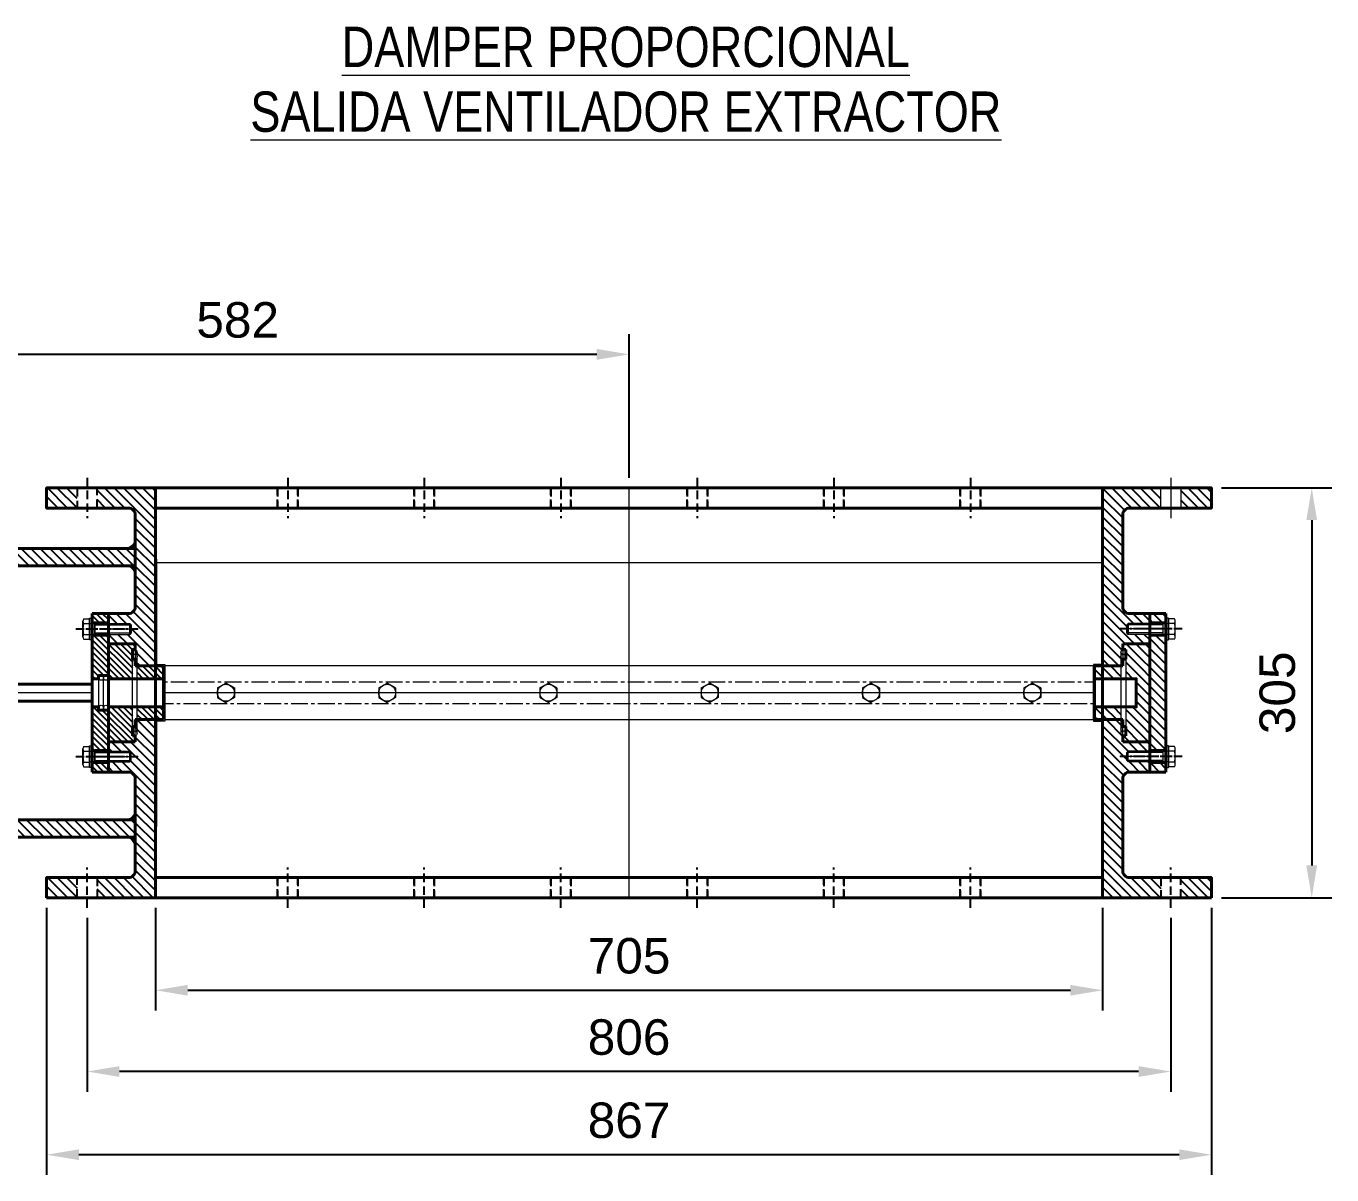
# Model space of a CAD drawing. Header units: millimetres. Extents: x 3074 to 13510, y 1436 to 24693.
# Drawn here: x 9680 to 10652, y 21938 to 22793 of the extents above; entities that cross this region are included whole.
import ezdxf
from ezdxf.enums import TextEntityAlignment as Align

# ---------------------------------------------------------------- set-up
doc = ezdxf.new("R2010")
doc.units = ezdxf.units.MM
doc.set_wipeout_variables(frame=1)
doc.linetypes.add('CENTER', pattern=[2, 1.25, -0.25, 0.25, -0.25])
doc.linetypes.add('HIDDEN', pattern=[9.525, 6.35, -3.175])
for name, color, linetype in [('IA-ACHU', 1, 'Continuous'), ('IA-EJES', 4, 'CENTER'), ('IA-SEGM', 1, 'HIDDEN')]:
    doc.layers.add(name, color=color, linetype=linetype)
for name, color, linetype, lineweight in [('IA-DIBUJO', 3, 'Continuous', 40), ('IA-TITLE', 6, 'Continuous', 13), ('IA-TRAZ', 8, 'Continuous', 5)]:
    doc.layers.add(name, color=color, linetype=linetype, lineweight=lineweight)
doc.styles.add('ARIAL', font='arial.ttf')
doc.styles.get("Standard").update_dxf_attribs({"font": 'arial.ttf'})
doc.dimstyles.new('COT_12', dxfattribs={"dimscale": 12, "dimtxt": 2.2, "dimasz": 2, "dimexe": 1.25, "dimexo": 0.625, "dimgap": 1, "dimtad": 1, "dimdec": 1, "dimdsep": 46, "dimtxsty": 'ARIAL', "dimcen": 2, "dimclrd": 256, "dimclre": 256, "dimclrt": 2, "dimadec": 0, "dimazin": 0, "dimtm": 1e-09, "dimtfac": 1, "dimtdec": 1, "dimtmove": 0, "dimatfit": 3, "dimfxl": 1, "dimarcsym": 0})
pattern_1 = [(135, (0, 0), (-3.5355339, -3.5355339), [])]
pattern_2 = [(315, (10528.385, 22296.391), (3.53553, 3.53553), [])]

# ---------------------------------------------------------------- blocks, each defined once
blk = doc.blocks.new('A$Cea8c4245')
at = {"layer": 'IA-DIBUJO'}
for p, q in [((-594.54, 4), (-596.5, 2.87)), ((-596.5, 2.87), (-596.5, -2.87)), ((-594.54, 4), (-594.54, -4)), ((-542.53, 4), (-594.54, 4)), ((-540.56, 6.35), (-542.53, 5.22)), ((-542.53, 5.22), (-542.53, 4)), ((-542.53, 5.22), (-542.53, -5.22)), ((-540.56, 6.35), (-540.56, -6.35)), ((374.54, 6.35), (-540.56, 6.35)), ((374.54, 6.35), (374.54, -6.35)), ((376.5, 5.22), (374.54, 6.35)), ((376.5, -5.22), (376.5, 5.22)), ((-596.5, -2.87), (-594.54, -4)), ((-594.54, -4), (-542.53, -4)), ((-542.53, -4), (-542.53, -5.22)), ((-542.53, -5.22), (-540.56, -6.35)), ((-540.56, -6.35), (374.54, -6.35)), ((374.54, -6.35), (376.5, -5.22))]:
    blk.add_line(p, q, dxfattribs=at)
for centre in [(-300, 0), (-180, 0), (-60, 0), (60, 0), (180, 0), (300, 0)]:
    blk.add_circle(centre, 3.5, dxfattribs=at)
at = {"layer": 'IA-EJES', "ltscale": 5}
for p, q in [((-300, -21.81), (-300, 21.81)), ((-180, -21.81), (-180, 21.81)), ((-60, -21.81), (-60, 21.81)), ((60, -21.81), (60, 21.81)), ((180, -21.81), (180, 21.81)), ((300, -21.81), (300, 21.81)), ((-278.19, 0), (-321.81, 0)), ((-158.19, 0), (-201.81, 0)), ((-38.19, 0), (-81.81, 0)), ((81.81, 0), (38.19, 0)), ((201.81, 0), (158.19, 0)), ((321.81, 0), (278.19, 0))]:
    blk.add_line(p, q, dxfattribs=at)
blk = doc.blocks.new('*D34')
at = {"layer": 'Defpoints', "color": 0, "transparency": 16777216}
for p in [(10562.33, 22448.89), (10562.33, 22143.89), (10636.95, 22143.89)]:
    blk.add_point(p, dxfattribs=at)
at = {"layer": 'IA-TRAZ', "lineweight": -2, "transparency": 16777216}
for p, q in [((10569.83, 22448.89), (10651.95, 22448.89)), ((10636.95, 22424.89), (10636.95, 22167.89)), ((10569.83, 22143.89), (10651.95, 22143.89))]:
    blk.add_line(p, q, dxfattribs=at)
at = {"layer": 'IA-TRAZ', "transparency": 16777216}
for points in [[(10632.95, 22424.89), (10640.95, 22424.89), (10636.95, 22448.89)], [(10632.95, 22167.89), (10640.95, 22167.89), (10636.95, 22143.89)]]:
    blk.add_solid(points, dxfattribs=at)
at = {"layer": 'IA-TRAZ', "color": 2, "transparency": 16777216, "insert": (10611.47, 22296.39), "char_height": 26.4, "attachment_point": 5, "rotation": 90, "style": 'ARIAL'}
blk.add_mtext('305', dxfattribs=at)
blk = doc.blocks.new('*D35')
at = {"layer": 'Defpoints', "color": 0, "transparency": 16777216}
for p in [(9695.56, 22143.89), (10562.33, 22143.89), (9695.56, 21952.6)]:
    blk.add_point(p, dxfattribs=at)
at = {"layer": 'IA-TRAZ', "lineweight": -2, "transparency": 16777216}
for p, q in [((9695.56, 22136.39), (9695.56, 21937.6)), ((10562.33, 22136.39), (10562.33, 21937.6)), ((10538.33, 21952.6), (9719.56, 21952.6))]:
    blk.add_line(p, q, dxfattribs=at)
at = {"layer": 'IA-TRAZ', "transparency": 16777216}
for points in [[(9719.56, 21956.6), (9719.56, 21948.6), (9695.56, 21952.6)], [(10538.33, 21956.6), (10538.33, 21948.6), (10562.33, 21952.6)]]:
    blk.add_solid(points, dxfattribs=at)
at = {"layer": 'IA-TRAZ', "color": 2, "transparency": 16777216, "insert": (10128.95, 21978.07), "char_height": 26.4, "attachment_point": 5, "style": 'ARIAL'}
blk.add_mtext('867', dxfattribs=at)
blk = doc.blocks.new('*D36')
at = {"layer": 'Defpoints', "color": 0, "transparency": 16777216}
for p in [(9776.51, 22143.89), (10481.38, 22143.89), (10481.38, 22075)]:
    blk.add_point(p, dxfattribs=at)
at = {"layer": 'IA-TRAZ', "lineweight": -2, "transparency": 16777216}
for p, q in [((9776.51, 22136.39), (9776.51, 22060)), ((10481.38, 22136.39), (10481.38, 22060)), ((9800.51, 22075), (10457.38, 22075))]:
    blk.add_line(p, q, dxfattribs=at)
at = {"layer": 'IA-TRAZ', "transparency": 16777216}
for points in [[(9800.51, 22079), (9800.51, 22071), (9776.51, 22075)], [(10457.38, 22079), (10457.38, 22071), (10481.38, 22075)]]:
    blk.add_solid(points, dxfattribs=at)
at = {"layer": 'IA-TRAZ', "color": 2, "transparency": 16777216, "insert": (10128.95, 22100.48), "char_height": 26.4, "attachment_point": 5, "style": 'ARIAL'}
blk.add_mtext('705', dxfattribs=at)
blk = doc.blocks.new('*D37')
at = {"layer": 'Defpoints', "color": 0, "transparency": 16777216}
for p in [(9725.72, 22136.41), (10532.17, 22136.41), (9725.72, 22014.52)]:
    blk.add_point(p, dxfattribs=at)
at = {"layer": 'IA-TRAZ', "lineweight": -2, "transparency": 16777216}
for p, q in [((9725.72, 22128.91), (9725.72, 21999.52)), ((10532.17, 22128.91), (10532.17, 21999.52)), ((10508.17, 22014.52), (9749.72, 22014.52))]:
    blk.add_line(p, q, dxfattribs=at)
at = {"layer": 'IA-TRAZ', "transparency": 16777216}
for points in [[(9749.72, 22018.52), (9749.72, 22010.52), (9725.72, 22014.52)], [(10508.17, 22018.52), (10508.17, 22010.52), (10532.17, 22014.52)]]:
    blk.add_solid(points, dxfattribs=at)
at = {"layer": 'IA-TRAZ', "color": 2, "transparency": 16777216, "insert": (10128.95, 22039.99), "char_height": 26.4, "attachment_point": 5, "style": 'ARIAL'}
blk.add_mtext('806', dxfattribs=at)
blk = doc.blocks.new('*D47')
at = {"layer": 'Defpoints', "color": 0, "transparency": 16777216}
for p in [(9546.51, 22548.26), (10128.95, 22448.89), (9546.51, 22403.89)]:
    blk.add_point(p, dxfattribs=at)
at = {"layer": 'IA-TRAZ', "lineweight": -2, "transparency": 16777216}
for p, q in [((9546.51, 22411.39), (9546.51, 22563.26)), ((10128.95, 22456.39), (10128.95, 22563.26)), ((10104.95, 22548.26), (9570.51, 22548.26))]:
    blk.add_line(p, q, dxfattribs=at)
at = {"layer": 'IA-TRAZ', "transparency": 16777216}
for points in [[(9570.51, 22552.26), (9570.51, 22544.26), (9546.51, 22548.26)], [(10104.95, 22552.26), (10104.95, 22544.26), (10128.95, 22548.26)]]:
    blk.add_solid(points, dxfattribs=at)
at = {"layer": 'IA-TRAZ', "color": 2, "transparency": 16777216, "insert": (9837.73, 22573.74), "char_height": 26.4, "attachment_point": 5, "style": 'ARIAL'}
blk.add_mtext('582', dxfattribs=at)
blk = doc.blocks.new('Hex Head Screw - 10 mm top')
at = {"color": 0, "linetype": 'Continuous'}
for p, q in [((-7.9, 4.5), (0, 9.1)), ((-7.9, -4.5), (-7.9, 4.5)), ((7.9, 4.5), (0, 9.1)), ((7.9, -4.5), (7.9, 4.5)), ((-7.9, -4.5), (0, -9.1)), ((7.9, -4.5), (0, -9.1))]:
    blk.add_line(p, q, dxfattribs=at)
blk.add_circle((0, 0), 7.87, dxfattribs=at)

msp = doc.modelspace()

# ---------------------------------------------------------------- hatches: boundary and pattern name
h = msp.add_hatch()
h.set_pattern_fill('_USER', color=256, scale=5, angle=-45, pattern_type=0)
h.set_pattern_definition(pattern_2)
h.paths.add_polyline_path([(10528.38, 22348.39), (10528.38, 22355.39), (10516.38, 22355.39), (10516.38, 22348.39)])
at = {"layer": 'IA-TRAZ'}
h = msp.add_hatch(color=256, dxfattribs=at)
h.dxf.hatch_style = 1
edge = h.paths.add_edge_path()
edge.add_line((9754.01, 22403.89), (9761.51, 22403.89))
edge.add_line((9761.51, 22403.89), (9761.51, 22411.39))
edge.add_arc((9754.01, 22411.39), 7.5, 270, 360, ccw=False)
h = msp.add_hatch(color=256, dxfattribs=at)
h.dxf.hatch_style = 1
edge = h.paths.add_edge_path()
edge.add_line((9754.01, 22390.89), (9761.51, 22390.89))
edge.add_line((9761.51, 22390.89), (9761.51, 22383.39))
edge.add_arc((9754.01, 22383.39), 7.5, 0, 90)
h = msp.add_hatch(color=256, dxfattribs=at)
h.dxf.hatch_style = 1
edge = h.paths.add_edge_path()
edge.add_line((9754.01, 22201.89), (9761.51, 22201.89))
edge.add_line((9761.51, 22201.89), (9761.51, 22209.39))
edge.add_arc((9754.01, 22209.39), 7.5, 270, 360, ccw=False)
h = msp.add_hatch(color=256, dxfattribs=at)
h.dxf.hatch_style = 1
edge = h.paths.add_edge_path()
edge.add_line((9754.01, 22188.89), (9761.51, 22188.89))
edge.add_line((9761.51, 22188.89), (9761.51, 22181.39))
edge.add_arc((9754.01, 22181.39), 7.5, 0, 90)

# ---------------------------------------------------------------- linework, layer by layer
at = {"layer": 'IA-SEGM'}
for p, q in [((9725.72, 22456.38), (9725.72, 22426.38)), ((9874.95, 22456.39), (9874.95, 22426.39)), ((9976.55, 22456.39), (9976.55, 22426.39)), ((10078.15, 22456.39), (10078.15, 22426.39)), ((10179.75, 22456.39), (10179.75, 22426.39)), ((10281.35, 22456.39), (10281.35, 22426.39)), ((10382.95, 22456.39), (10382.95, 22426.39)), ((9725.72, 22136.41), (9725.72, 22166.41)), ((9874.95, 22136.39), (9874.95, 22166.39)), ((9976.55, 22136.39), (9976.55, 22166.39)), ((10078.15, 22136.39), (10078.15, 22166.39)), ((10179.75, 22136.39), (10179.75, 22166.39)), ((10281.35, 22136.39), (10281.35, 22166.39)), ((10382.95, 22136.39), (10382.95, 22166.39)), ((10532.17, 22136.41), (10532.17, 22166.41))]:
    msp.add_line(p, q, dxfattribs=at)
for points in [[(9718.22, 22433.86), (9733.22, 22433.88), (9733.22, 22448.88), (9718.22, 22448.86)], [(9867.45, 22433.89), (9882.45, 22433.89), (9882.45, 22448.89), (9867.45, 22448.89)], [(9867.45, 22448.89), (9882.45, 22448.89), (9882.45, 22433.91), (9867.45, 22433.91)], [(9969.05, 22433.89), (9984.05, 22433.89), (9984.05, 22448.89), (9969.05, 22448.89)], [(9969.05, 22448.89), (9984.05, 22448.89), (9984.05, 22433.91), (9969.05, 22433.91)], [(10070.65, 22433.89), (10085.65, 22433.89), (10085.65, 22448.89), (10070.65, 22448.89)], [(10070.65, 22448.89), (10085.65, 22448.89), (10085.65, 22433.91), (10070.65, 22433.91)], [(10172.25, 22433.89), (10187.25, 22433.89), (10187.25, 22448.89), (10172.25, 22448.89)], [(10172.25, 22448.89), (10187.25, 22448.89), (10187.25, 22433.91), (10172.25, 22433.91)], [(10273.85, 22433.89), (10288.85, 22433.89), (10288.85, 22448.89), (10273.85, 22448.89)], [(10273.85, 22448.89), (10288.85, 22448.89), (10288.85, 22433.91), (10273.85, 22433.91)], [(10375.45, 22433.89), (10390.45, 22433.89), (10390.45, 22448.89), (10375.45, 22448.89)], [(10375.45, 22448.89), (10390.45, 22448.89), (10390.45, 22433.91), (10375.45, 22433.91)], [(9718.22, 22158.91), (9733.22, 22158.91), (9733.22, 22143.91), (9718.22, 22143.91)], [(9867.45, 22158.89), (9882.45, 22158.89), (9882.45, 22143.89), (9867.45, 22143.89)], [(9867.45, 22143.89), (9882.45, 22143.89), (9882.45, 22158.88), (9867.45, 22158.88)], [(9969.05, 22158.89), (9984.05, 22158.89), (9984.05, 22143.89), (9969.05, 22143.89)], [(9969.05, 22143.89), (9984.05, 22143.89), (9984.05, 22158.88), (9969.05, 22158.88)], [(10070.65, 22158.89), (10085.65, 22158.89), (10085.65, 22143.89), (10070.65, 22143.89)], [(10070.65, 22143.89), (10085.65, 22143.89), (10085.65, 22158.88), (10070.65, 22158.88)], [(10172.25, 22158.89), (10187.25, 22158.89), (10187.25, 22143.89), (10172.25, 22143.89)], [(10172.25, 22143.89), (10187.25, 22143.89), (10187.25, 22158.88), (10172.25, 22158.88)], [(10273.85, 22158.89), (10288.85, 22158.89), (10288.85, 22143.89), (10273.85, 22143.89)], [(10273.85, 22143.89), (10288.85, 22143.89), (10288.85, 22158.88), (10273.85, 22158.88)], [(10375.45, 22158.89), (10390.45, 22158.89), (10390.45, 22143.89), (10375.45, 22143.89)], [(10375.45, 22143.89), (10390.45, 22143.89), (10390.45, 22158.88), (10375.45, 22158.88)], [(10539.67, 22158.91), (10524.67, 22158.91), (10524.67, 22143.91), (10539.67, 22143.91)]]:
    msp.add_lwpolyline(points, close=True, dxfattribs=at)
at = {"layer": 'IA-TRAZ', "ltscale": 5}
msp.add_line((10532.17, 22456.38), (10532.17, 22426.38), dxfattribs=at)
at = {"layer": 'IA-TRAZ'}
for p, q in [((9722.51, 22347.9), (9722.51, 22349.64)), ((10535.38, 22347.9), (10535.38, 22349.64)), ((9722.51, 22339.88), (9722.51, 22347.9)), ((9722.51, 22338.14), (9722.51, 22339.88)), ((10535.38, 22339.88), (10535.38, 22347.9)), ((10535.38, 22338.14), (10535.38, 22339.88)), ((9722.51, 22252.9), (9722.51, 22254.64)), ((9722.51, 22244.88), (9722.51, 22252.9)), ((10535.38, 22252.9), (10535.38, 22254.64)), ((10535.38, 22244.88), (10535.38, 22252.9)), ((9722.51, 22243.14), (9722.51, 22244.88)), ((10535.38, 22243.14), (10535.38, 22244.88))]:
    msp.add_line(p, q, dxfattribs=at)
msp.add_lwpolyline([(10539.67, 22433.86), (10524.67, 22433.88), (10524.67, 22448.88), (10539.67, 22448.86)], close=True, dxfattribs=at)
for points in [[(9754.01, 22403.89), (9761.51, 22403.89), (9761.51, 22411.39, -0.414214)], [(9754.01, 22390.89), (9761.51, 22390.89), (9761.51, 22383.39, 0.414214)], [(9754.01, 22201.89), (9761.51, 22201.89), (9761.51, 22209.39, -0.414214)], [(9754.01, 22188.89), (9761.51, 22188.89), (9761.51, 22181.39, 0.414214)]]:
    msp.add_lwpolyline(points, format="xyb", close=True, dxfattribs=at)
for centre, radius, start, end in [((9725.81, 22349.64), 3.3, 148.05067, 211.94933), ((10532.08, 22349.64), 3.3, 328.05067, 31.94933), ((9738.81, 22343.89), 16.3, 165.77375, 194.22625), ((9725.81, 22338.14), 3.3, 148.05067, 211.94933), ((10519.08, 22343.89), 16.3, 345.77375, 14.22625), ((10532.08, 22338.14), 3.3, 328.05067, 31.94933), ((9725.81, 22254.64), 3.3, 148.05067, 211.94933), ((9738.81, 22248.89), 16.3, 165.77375, 194.22625), ((10532.08, 22254.64), 3.3, 328.05067, 31.94933), ((10519.08, 22248.89), 16.3, 345.77375, 14.22625), ((9725.81, 22243.14), 3.3, 148.05067, 211.94933), ((10532.08, 22243.14), 3.3, 328.05067, 31.94933)]:
    msp.add_arc(centre, radius, start, end, dxfattribs=at)

# ---------------------------------------------------------------- block references
msp.add_blockref('A$Cea8c4245', (10128.95, 22296.39), dxfattribs=at)

# ---------------------------------------------------------------- texts
at = {"layer": 'IA-TITLE', "width": 0.8}
for s, p in [('%%UDAMPER PROPORCIONAL', (10126.56, 22762.11)), ('%%USALIDA VENTILADOR EXTRACTOR', (10126.56, 22713.91))]:
    msp.add_text(s, height=30, dxfattribs=at).set_placement(p, align=Align.CENTER)

# ---------------------------------------------------------------- dimensions: what is measured, and where the dimension line sits
at = {"layer": 'IA-TRAZ'}
for base, p1, p2, picture, middle in [((9546.51, 22548.26), (10128.95, 22448.89), (9546.51, 22403.89), '*D47', (9837.73, 22573.74)), ((9695.56, 21952.6), (10562.33, 22143.89), (9695.56, 22143.89), '*D35', (10128.95, 21978.07)), ((9725.72, 22014.52), (10532.17, 22136.41), (9725.72, 22136.41), '*D37', (10128.95, 22039.99)), ((10481.38, 22075), (9776.51, 22143.89), (10481.38, 22143.89), '*D36', (10128.95, 22100.48))]:
    dim = msp.add_linear_dim(base=base, p1=p1, p2=p2, dimstyle='COT_12', override={"dimdec": 0}, dxfattribs=at)
    dim.commit()
    dim.dimension.update_dxf_attribs({"geometry": picture, "text_midpoint": middle})
dim = msp.add_linear_dim(base=(10636.95, 22143.89), p1=(10562.33, 22448.89), p2=(10562.33, 22143.89), angle=270, dimstyle='COT_12', dxfattribs=at)
dim.commit()
dim.dimension.update_dxf_attribs({"geometry": '*D34', "text_midpoint": (10611.47, 22296.39)})

# ---------------------------------------------------------------- next in the draw order: wipeouts: each hides what was drawn before it
msp.add_wipeout([(9777.45, 22396.01), (9777.45, 22196.77), (10480.45, 22196.77), (10480.45, 22396.01)]).dxf.layer = 'IA-TRAZ'

# ---------------------------------------------------------------- next in the draw order: linework, layer by layer
at = {"layer": 'IA-TRAZ', "color": 4, "ltscale": 50}
for p, q in [((10128.95, 22143.89), (10128.95, 22448.89)), ((10488.95, 22296.39), (9555.92, 22296.39))]:
    msp.add_line(p, q, dxfattribs=at)
at = {"layer": 'IA-TRAZ'}
msp.add_line((10480.45, 22393.01), (9777.45, 22393.01), dxfattribs=at)
at = {"layer": 'IA-TRAZ', "ltscale": 75}
for points in [[(9783.45, 22275.39), (9777.45, 22275.39), (9777.45, 22317.39), (9783.45, 22317.39)], [(10474.45, 22276.39), (10474.45, 22316.39), (9783.45, 22316.39), (9783.45, 22276.39)], [(10474.45, 22275.39), (10480.45, 22275.39), (10480.45, 22317.39), (10474.45, 22317.39)], [(10474.45, 22275.39), (10480.45, 22275.39), (10480.45, 22317.39), (10474.45, 22317.39)]]:
    msp.add_lwpolyline(points, close=True, dxfattribs=at)
at = {"layer": 'IA-TRAZ', "linetype": 'CENTER', "ltscale": 10}
msp.add_lwpolyline([(10480.45, 22304.39), (9777.45, 22304.39), (9777.45, 22288.39), (10480.45, 22288.39)], close=True, dxfattribs=at)

# ---------------------------------------------------------------- next in the draw order: block references
at = {"layer": 'IA-TRAZ', "xscale": 0.8, "yscale": 0.8, "zscale": 0.8, "rotation": 180}
for p in [(9828.95, 22296.39), (9948.95, 22296.39), (10068.95, 22296.39), (10188.95, 22296.39), (10308.95, 22296.39), (10428.95, 22296.39)]:
    msp.add_blockref('Hex Head Screw - 10 mm top', p, dxfattribs=at)

# ---------------------------------------------------------------- next in the draw order: wipeouts: each hides what was drawn before it
for points in [[(9729.51, 22237.39), (9741.51, 22237.39), (9741.51, 22259.89), (9761.51, 22259.89), (9761.51, 22264.3), (9762.55, 22265.16), (9762.93, 22266.26), (9762.93, 22276.39), (9782.51, 22276.39), (9782.51, 22316.39), (9762.93, 22316.39), (9762.93, 22326.53), (9762.38, 22327.81), (9761.51, 22328.49), (9761.51, 22332.89), (9741.51, 22332.89), (9741.51, 22355.39), (9729.51, 22355.39)], [(10528.38, 22355.39), (10516.38, 22355.39), (10516.38, 22332.89), (10496.38, 22332.89), (10496.38, 22328.49), (10495.34, 22327.62), (10494.96, 22326.53), (10494.96, 22316.39), (10475.38, 22316.39), (10475.38, 22276.39), (10494.96, 22276.39), (10494.96, 22266.26), (10495.51, 22264.98), (10496.38, 22264.3), (10496.38, 22259.89), (10516.38, 22259.89), (10516.38, 22237.39), (10528.38, 22237.39)]]:
    msp.add_wipeout(points)

# ---------------------------------------------------------------- next in the draw order: hatches: boundary and pattern name
at = {"layer": 'IA-ACHU'}
h = msp.add_hatch(dxfattribs=at)
h.set_pattern_fill('_USER', color=256, scale=5, angle=135, pattern_type=0)
h.set_pattern_definition(pattern_1)
h.paths.add_polyline_path([(9718.22, 22433.89), (9718.22, 22448.89), (9695.56, 22448.89), (9695.56, 22433.89)])
h.paths.add_polyline_path([(9776.51, 22448.89), (9733.22, 22448.89), (9733.22, 22433.89), (9756.51, 22433.89, -0.414214), (9761.51, 22428.89), (9761.51, 22360.39, -0.414214), (9756.51, 22355.39), (9741.51, 22355.39), (9741.51, 22347.89), (9757.51, 22347.89), (9758.51, 22346.89), (9758.51, 22340.89), (9757.51, 22339.89), (9741.51, 22339.89), (9741.51, 22332.89), (9761.51, 22332.89), (9761.51, 22316.39), (9776.51, 22316.39)])
h.paths.add_polyline_path([(9733.22, 22158.89), (9733.22, 22143.89), (9776.51, 22143.89), (9776.51, 22276.39), (9761.51, 22276.39), (9761.51, 22259.89), (9741.51, 22259.89), (9741.51, 22252.89), (9757.51, 22252.89), (9758.51, 22251.89), (9758.51, 22245.89), (9757.51, 22244.89), (9741.51, 22244.89), (9741.51, 22237.39), (9756.51, 22237.39, -0.414214), (9761.51, 22232.39), (9761.51, 22163.89, -0.414214), (9756.51, 22158.89)])
h.paths.add_polyline_path([(9718.22, 22143.89), (9718.22, 22158.89), (9695.56, 22158.89), (9695.56, 22143.89)])
h = msp.add_hatch(dxfattribs=at)
h.set_pattern_fill('_USER', color=256, scale=5, angle=135, pattern_type=0)
h.set_pattern_definition(pattern_1)
h.paths.add_polyline_path([(10539.67, 22433.89), (10539.67, 22448.89), (10562.33, 22448.89), (10562.33, 22433.89)])
edge = h.paths.add_edge_path()
edge.add_line((10524.67, 22448.89), (10524.67, 22433.89))
edge.add_line((10524.67, 22433.89), (10500.45, 22433.89))
edge.add_arc((10501.58, 22428.82), 5.2, 102.59344, 179.2216)
edge.add_line((10496.38, 22428.89), (10496.38, 22360.39))
edge.add_arc((10501.58, 22360.46), 5.2, 180.7784, 257.40656)
edge.add_line((10500.45, 22355.39), (10516.38, 22355.39))
edge.add_line((10516.38, 22355.39), (10516.38, 22347.89))
edge.add_line((10516.38, 22347.89), (10499.45, 22347.89))
edge.add_line((10499.45, 22347.89), (10499.38, 22346.89))
edge.add_line((10499.38, 22346.89), (10499.38, 22340.89))
edge.add_line((10499.38, 22340.89), (10499.45, 22339.89))
edge.add_line((10499.45, 22339.89), (10516.38, 22339.89))
edge.add_line((10516.38, 22339.89), (10516.38, 22332.89))
edge.add_line((10516.38, 22332.89), (10496.38, 22332.89))
edge.add_line((10496.38, 22332.89), (10496.38, 22316.39))
edge.add_line((10496.38, 22316.39), (10481.38, 22316.39))
edge.add_line((10481.38, 22316.39), (10481.38, 22448.89))
edge.add_line((10481.38, 22448.89), (10524.67, 22448.89))
edge = h.paths.add_edge_path()
edge.add_line((10524.67, 22158.89), (10524.67, 22143.89))
edge.add_line((10524.67, 22143.89), (10481.38, 22143.89))
edge.add_line((10481.38, 22143.89), (10481.38, 22276.39))
edge.add_line((10481.38, 22276.39), (10496.38, 22276.39))
edge.add_line((10496.38, 22276.39), (10496.38, 22259.89))
edge.add_line((10496.38, 22259.89), (10516.38, 22259.89))
edge.add_line((10516.38, 22259.89), (10516.38, 22252.89))
edge.add_line((10516.38, 22252.89), (10499.45, 22252.89))
edge.add_line((10499.45, 22252.89), (10499.38, 22251.89))
edge.add_line((10499.38, 22251.89), (10499.38, 22245.89))
edge.add_line((10499.38, 22245.89), (10499.45, 22244.89))
edge.add_line((10499.45, 22244.89), (10516.38, 22244.89))
edge.add_line((10516.38, 22244.89), (10516.38, 22237.39))
edge.add_line((10516.38, 22237.39), (10500.45, 22237.39))
edge.add_arc((10501.58, 22232.32), 5.2, 102.59344, 179.2216)
edge.add_line((10496.38, 22232.39), (10496.38, 22163.89))
edge.add_arc((10501.58, 22163.96), 5.2, 180.7784, 257.40656)
edge.add_line((10500.45, 22158.89), (10524.67, 22158.89))
h.paths.add_polyline_path([(10539.67, 22143.89), (10539.67, 22158.89), (10562.33, 22158.89), (10562.33, 22143.89)])
h = msp.add_hatch(dxfattribs=at)
h.set_pattern_fill('_USER', color=256, scale=5, angle=135, pattern_type=0)
h.set_pattern_definition([(135, (10269.286, 21471.807), (-3.535534, -3.535534), [])])
h.paths.add_polyline_path([(9579.51, 22201.89, -0.414214), (9574.51, 22206.89), (9574.51, 22210.14), (9561.51, 22210.14), (9561.51, 22188.89), (9761.51, 22188.89), (9761.51, 22201.89)])
h.paths.add_polyline_path([(9561.51, 22232.64), (9561.51, 22218.14), (9574.51, 22218.14), (9574.51, 22232.64)])
h.paths.add_polyline_path([(9561.51, 22375.14), (9561.51, 22360.64), (9574.51, 22360.64), (9574.51, 22375.14)])
h.paths.add_polyline_path([(9561.51, 22403.89), (9561.51, 22383.14), (9574.51, 22383.14), (9574.51, 22385.89, -0.414214), (9579.51, 22390.89), (9761.51, 22390.89), (9761.51, 22403.89)])
h = msp.add_hatch(dxfattribs=at)
h.set_pattern_fill('ANSI31', color=256, angle=90)
h.set_pattern_definition([(135, (9796.682, 20005.6934), (-2.245064, -2.245064), [])])
h.paths.add_polyline_path([(9741.51, 22332.89), (9741.51, 22339.39), (9729.51, 22339.39), (9729.51, 22306.89), (9734.22, 22306.88), (9734.22, 22309.24), (9741.5, 22309.24), (9741.5, 22306.9), (9759.4, 22306.9), (9759.4, 22321.39), (9759.4, 22328.49), (9761.51, 22328.49), (9761.51, 22332.89)])
h.paths.add_polyline_path([(9762.93, 22316.39), (9762.93, 22306.9), (9782.51, 22306.89), (9782.51, 22316.39)])
h.paths.add_polyline_path([(9762.93, 22285.89), (9762.93, 22276.39), (9782.51, 22276.39), (9782.51, 22285.89)])
h.paths.add_polyline_path([(9741.5, 22285.88), (9741.5, 22283.54), (9734.22, 22283.54), (9734.22, 22285.88), (9729.51, 22285.89), (9729.51, 22253.39), (9741.51, 22253.39), (9741.51, 22259.89), (9761.51, 22259.89), (9761.51, 22264.3), (9759.4, 22264.3), (9759.4, 22271.39), (9759.4, 22285.88)])
h.paths.add_polyline_path([(9729.51, 22244.39), (9729.51, 22237.39), (9741.51, 22237.39), (9741.51, 22244.39)])
h.paths.add_polyline_path([(9729.51, 22355.39), (9729.51, 22348.39), (9741.51, 22348.39), (9741.51, 22355.39)])
h = msp.add_hatch(dxfattribs=at)
h.set_pattern_fill('_USER', color=256, scale=5, angle=-45, pattern_type=0)
h.set_pattern_definition(pattern_2)
h.paths.add_polyline_path([(10528.38, 22296.39), (10528.38, 22339.39), (10516.38, 22339.39), (10516.38, 22332.89), (10496.38, 22332.89), (10496.38, 22328.49), (10498.5, 22328.49), (10498.5, 22321.39), (10498.5, 22306.9), (10506.38, 22306.9), (10506.38, 22296.39)])
h.paths.add_polyline_path([(10516.38, 22259.89), (10516.38, 22253.39), (10528.38, 22253.39), (10528.38, 22296.39), (10506.38, 22296.39), (10506.38, 22285.88), (10498.5, 22285.88), (10498.5, 22271.39), (10498.5, 22264.3), (10496.38, 22264.3), (10496.38, 22259.89)])
h.paths.add_polyline_path([(10528.38, 22237.39), (10528.38, 22244.39), (10516.38, 22244.39), (10516.38, 22237.39)])
h.paths.add_polyline_path([(10494.96, 22276.39), (10494.96, 22285.89), (10475.38, 22285.89), (10475.38, 22276.39)])
h.paths.add_polyline_path([(10494.96, 22306.9), (10494.96, 22316.39), (10475.38, 22316.39), (10475.38, 22306.89)])
h.paths.add_polyline_path([(10528.38, 22348.39), (10528.38, 22355.39), (10516.38, 22355.39), (10516.38, 22348.39)])

# ---------------------------------------------------------------- next in the draw order: linework, layer by layer
at = {"layer": 'IA-ACHU', "linetype": 'Continuous'}
for p, q in [((9780.49, 22316.39), (9780.51, 22316.41)), ((10477.4, 22316.39), (10477.38, 22316.41)), ((9780.49, 22276.39), (9780.51, 22276.38)), ((10477.4, 22276.39), (10477.38, 22276.38))]:
    msp.add_line(p, q, dxfattribs=at)
at = {"layer": 'IA-DIBUJO'}
for p, q in [((9729.51, 22237.39), (9729.51, 22355.39)), ((9729.51, 22355.39), (9741.51, 22355.39)), ((9741.51, 22355.39), (9741.51, 22332.89)), ((10528.38, 22355.39), (10516.38, 22355.39)), ((10516.38, 22355.39), (10516.38, 22332.89)), ((10528.38, 22355.39), (10528.38, 22237.39)), ((9741.51, 22348.39), (9729.51, 22348.39)), ((9729.51, 22339.39), (9741.51, 22339.39)), ((10516.38, 22348.39), (10528.38, 22348.39)), ((10528.38, 22339.39), (10516.38, 22339.39)), ((9761.51, 22332.89), (9741.51, 22332.89)), ((9761.51, 22332.89), (9761.51, 22328.49)), ((10496.38, 22332.89), (10516.38, 22332.89)), ((10496.38, 22332.89), (10496.38, 22328.49)), ((9759.4, 22321.39), (9759.4, 22328.49)), ((9761.51, 22328.49), (9759.4, 22328.49)), ((9761.51, 22321.39), (9759.4, 22321.39)), ((9761.51, 22316.39), (9761.51, 22321.39)), ((10496.38, 22328.49), (10498.5, 22328.49)), ((10496.38, 22321.39), (10498.5, 22321.39)), ((10496.38, 22316.39), (10496.38, 22321.39)), ((10498.5, 22321.39), (10498.5, 22328.49)), ((9782.51, 22316.39), (9761.51, 22316.39)), ((9782.51, 22316.39), (9782.51, 22276.39)), ((10475.38, 22316.39), (10496.38, 22316.39)), ((10475.38, 22276.39), (10475.38, 22316.39)), ((9761.51, 22271.39), (9759.4, 22271.39)), ((9759.4, 22271.39), (9759.4, 22264.3)), ((9782.51, 22276.39), (9761.51, 22276.39)), ((9761.51, 22276.39), (9761.51, 22271.39)), ((10475.38, 22276.39), (10496.38, 22276.39)), ((10496.38, 22276.39), (10496.38, 22271.39)), ((10496.38, 22271.39), (10498.5, 22271.39)), ((10498.5, 22271.39), (10498.5, 22264.3)), ((9761.51, 22264.3), (9759.4, 22264.3)), ((9761.51, 22259.89), (9761.51, 22264.3)), ((10496.38, 22264.3), (10498.5, 22264.3)), ((10496.38, 22259.89), (10496.38, 22264.3)), ((9729.51, 22253.39), (9741.51, 22253.39)), ((9741.51, 22237.39), (9741.51, 22259.89)), ((9761.51, 22259.89), (9741.51, 22259.89)), ((10496.38, 22259.89), (10516.38, 22259.89)), ((10516.38, 22237.39), (10516.38, 22259.89)), ((10528.38, 22253.39), (10516.38, 22253.39)), ((9741.51, 22244.39), (9729.51, 22244.39)), ((10516.38, 22244.39), (10528.38, 22244.39)), ((9729.51, 22237.39), (9741.51, 22237.39)), ((10528.38, 22237.39), (10516.38, 22237.39))]:
    msp.add_line(p, q, dxfattribs=at)
for points in [[(9695.56, 22143.89), (9776.51, 22143.89), (9776.51, 22448.89), (9695.56, 22448.89), (9695.56, 22433.89), (9756.51, 22433.89, -0.414214), (9761.51, 22428.89), (9761.51, 22360.39, -0.414214), (9756.51, 22355.39), (9741.51, 22355.39), (9741.51, 22237.39), (9756.51, 22237.39, -0.414214), (9761.51, 22232.39), (9761.51, 22163.89, -0.414214), (9756.51, 22158.89), (9695.56, 22158.89)], [(10562.33, 22143.89), (10481.38, 22143.89), (10481.38, 22448.89), (10562.33, 22448.89), (10562.33, 22433.89), (10501.38, 22433.89, 0.414214), (10496.38, 22428.89), (10496.38, 22360.39, 0.414214), (10501.38, 22355.39), (10516.38, 22355.39), (10516.38, 22237.39), (10501.38, 22237.39, 0.414214), (10496.38, 22232.39), (10496.38, 22163.89, 0.414214), (10501.38, 22158.89), (10562.33, 22158.89)]]:
    msp.add_lwpolyline(points, format="xyb", close=True, dxfattribs=at)
for points in [[(10481.38, 22143.89), (9776.51, 22143.89), (9776.51, 22448.89), (10481.38, 22448.89)], [(10481.38, 22433.89), (9776.51, 22433.89), (9776.51, 22158.89), (10481.38, 22158.89)]]:
    msp.add_lwpolyline(points, close=True, dxfattribs=at)
msp.add_lwpolyline([(9574.51, 22206.89, 0.414214), (9579.51, 22201.89), (9761.51, 22201.89), (9761.51, 22188.89), (9561.51, 22188.89), (9561.51, 22403.89), (9761.51, 22403.89), (9761.51, 22390.89), (9579.51, 22390.89, 0.414214), (9574.51, 22385.89), (9574.51, 22206.39)], format="xyb", dxfattribs=at)
for points in [[(9729.51, 22306.89), (9734.22, 22306.88), (9734.22, 22309.24), (9741.5, 22309.24), (9741.5, 22306.9), (9782.51, 22306.89)], [(10475.38, 22285.89), (10506.38, 22285.88), (10506.38, 22306.9), (10475.38, 22306.89)], [(9729.51, 22285.89), (9734.22, 22285.88), (9734.22, 22283.54), (9741.5, 22283.54), (9741.5, 22285.88), (9782.51, 22285.89)]]:
    msp.add_lwpolyline(points, dxfattribs=at)
at = {"layer": 'IA-EJES', "ltscale": 5}
for p, q in [((9717.28, 22343.89), (9763.67, 22343.89)), ((9724.91, 22343.89), (9752.31, 22343.89)), ((10540.61, 22343.89), (10494.22, 22343.89)), ((10531.87, 22343.89), (10506.42, 22343.89)), ((9717.28, 22248.89), (9763.67, 22248.89)), ((9726.02, 22248.89), (9751.47, 22248.89)), ((10540.61, 22248.89), (10494.22, 22248.89)), ((10532.98, 22248.89), (10505.59, 22248.89))]:
    msp.add_line(p, q, dxfattribs=at)
at = {"layer": 'IA-TRAZ'}
for p, q in [((9723.01, 22351.39), (9727.51, 22351.39)), ((9727.51, 22335.89), (9727.51, 22351.89)), ((9727.51, 22351.89), (9729.51, 22351.89)), ((9727.51, 22351.39), (9727.51, 22336.39)), ((9729.51, 22351.89), (9729.51, 22335.89)), ((10530.38, 22351.89), (10528.38, 22351.89)), ((10528.38, 22351.89), (10528.38, 22335.89)), ((10530.38, 22335.89), (10530.38, 22351.89)), ((10534.88, 22351.39), (10530.38, 22351.39)), ((10530.38, 22351.39), (10530.38, 22336.39)), ((9722.51, 22347.9), (9727.51, 22347.9)), ((9722.51, 22339.88), (9727.51, 22339.88)), ((9727.51, 22347.89), (9757.51, 22347.89)), ((9727.51, 22339.89), (9757.51, 22339.89)), ((9731.51, 22339.89), (9731.51, 22347.89)), ((9731.54, 22339.89), (9731.54, 22347.89)), ((9731.54, 22346.89), (9758.51, 22346.89)), ((9731.54, 22340.89), (9758.51, 22340.89)), ((9741.51, 22347.89), (9757.51, 22347.89)), ((9741.51, 22346.89), (9758.51, 22346.89)), ((9741.51, 22340.89), (9758.51, 22340.89)), ((9741.51, 22339.89), (9757.51, 22339.89)), ((9757.51, 22347.89), (9757.51, 22339.89)), ((9757.51, 22347.89), (9758.51, 22346.89)), ((9757.51, 22339.89), (9757.51, 22347.89)), ((9758.51, 22346.89), (9757.51, 22347.89)), ((9758.51, 22340.89), (9757.51, 22339.89)), ((9757.51, 22339.89), (9758.51, 22340.89)), ((9758.51, 22346.89), (9758.51, 22340.89)), ((9758.51, 22340.89), (9758.51, 22346.89)), ((10500.38, 22347.89), (10499.38, 22346.89)), ((10499.38, 22346.89), (10500.38, 22347.89)), ((10516.38, 22346.89), (10499.38, 22346.89)), ((10499.38, 22346.89), (10499.38, 22340.89)), ((10526.36, 22346.89), (10499.38, 22346.89)), ((10499.38, 22340.89), (10499.38, 22346.89)), ((10516.38, 22340.89), (10499.38, 22340.89)), ((10499.38, 22340.89), (10500.38, 22339.89)), ((10526.36, 22340.89), (10499.38, 22340.89)), ((10500.38, 22339.89), (10499.38, 22340.89)), ((10516.38, 22347.89), (10500.38, 22347.89)), ((10500.38, 22347.89), (10500.38, 22339.89)), ((10530.38, 22347.89), (10500.38, 22347.89)), ((10500.38, 22339.89), (10500.38, 22347.89)), ((10516.38, 22339.89), (10500.38, 22339.89)), ((10530.38, 22339.89), (10500.38, 22339.89)), ((10526.36, 22339.89), (10526.36, 22347.89)), ((10526.38, 22339.89), (10526.38, 22347.89)), ((10535.38, 22347.9), (10530.38, 22347.9)), ((10535.38, 22339.88), (10530.38, 22339.88)), ((9723.01, 22336.39), (9727.51, 22336.39)), ((9729.51, 22335.89), (9727.51, 22335.89)), ((10528.38, 22335.89), (10530.38, 22335.89)), ((10534.88, 22336.39), (10530.38, 22336.39)), ((9722.51, 22252.9), (9727.51, 22252.9)), ((9723.01, 22256.39), (9727.51, 22256.39)), ((9727.51, 22240.89), (9727.51, 22256.89)), ((9727.51, 22256.89), (9729.51, 22256.89)), ((9727.51, 22256.39), (9727.51, 22241.39)), ((9727.51, 22252.89), (9757.51, 22252.89)), ((9729.51, 22256.89), (9729.51, 22240.89)), ((9731.51, 22244.89), (9731.51, 22252.89)), ((9731.54, 22244.89), (9731.54, 22252.89)), ((9731.54, 22251.89), (9758.51, 22251.89)), ((9741.51, 22252.89), (9757.51, 22252.89)), ((9741.51, 22251.89), (9758.51, 22251.89)), ((9757.51, 22244.89), (9757.51, 22252.89)), ((9758.51, 22251.89), (9757.51, 22252.89)), ((9757.51, 22244.89), (9757.51, 22252.89)), ((9758.51, 22251.89), (9757.51, 22252.89)), ((9758.51, 22245.89), (9758.51, 22251.89)), ((9758.51, 22245.89), (9758.51, 22251.89)), ((10499.38, 22251.89), (10500.38, 22252.89)), ((10499.38, 22251.89), (10500.38, 22252.89)), ((10516.38, 22251.89), (10499.38, 22251.89)), ((10499.38, 22245.89), (10499.38, 22251.89)), ((10526.36, 22251.89), (10499.38, 22251.89)), ((10499.38, 22245.89), (10499.38, 22251.89)), ((10516.38, 22252.89), (10500.38, 22252.89)), ((10500.38, 22244.89), (10500.38, 22252.89)), ((10530.38, 22252.89), (10500.38, 22252.89)), ((10500.38, 22244.89), (10500.38, 22252.89)), ((10526.36, 22244.89), (10526.36, 22252.89)), ((10526.38, 22244.89), (10526.38, 22252.89)), ((10530.38, 22256.89), (10528.38, 22256.89)), ((10528.38, 22256.89), (10528.38, 22240.89)), ((10530.38, 22240.89), (10530.38, 22256.89)), ((10534.88, 22256.39), (10530.38, 22256.39)), ((10530.38, 22256.39), (10530.38, 22241.39)), ((10535.38, 22252.9), (10530.38, 22252.9)), ((9722.51, 22244.88), (9727.51, 22244.88)), ((9727.51, 22244.89), (9757.51, 22244.89)), ((9731.54, 22245.89), (9758.51, 22245.89)), ((9741.51, 22245.89), (9758.51, 22245.89)), ((9741.51, 22244.89), (9757.51, 22244.89)), ((9757.51, 22244.89), (9758.51, 22245.89)), ((9757.51, 22244.89), (9758.51, 22245.89)), ((10516.38, 22245.89), (10499.38, 22245.89)), ((10500.38, 22244.89), (10499.38, 22245.89)), ((10526.36, 22245.89), (10499.38, 22245.89)), ((10500.38, 22244.89), (10499.38, 22245.89)), ((10516.38, 22244.89), (10500.38, 22244.89)), ((10530.38, 22244.89), (10500.38, 22244.89)), ((10535.38, 22244.88), (10530.38, 22244.88)), ((9723.01, 22241.39), (9727.51, 22241.39)), ((9729.51, 22240.89), (9727.51, 22240.89)), ((10528.38, 22240.89), (10530.38, 22240.89)), ((10534.88, 22241.39), (10530.38, 22241.39))]:
    msp.add_line(p, q, dxfattribs=at)
at = {"layer": 'IA-TRAZ', "ltscale": 5}
for p, q in [((9741.51, 22343.89), (9763.67, 22343.89)), ((10516.38, 22343.89), (10494.22, 22343.89)), ((9741.51, 22248.89), (9763.67, 22248.89)), ((10516.38, 22248.89), (10494.22, 22248.89))]:
    msp.add_line(p, q, dxfattribs=at)
at = {"layer": 'IA-TRAZ', "ltscale": 10}
for p, q in [((9759.4, 22271.39), (9759.4, 22321.39)), ((9762.93, 22266.26), (9762.93, 22326.53)), ((10494.96, 22326.53), (10494.96, 22266.26)), ((10498.5, 22321.39), (10498.5, 22271.39)), ((9734.33, 22285.31), (9734.33, 22307.48)), ((9737.86, 22285.31), (9737.86, 22307.48)), ((9741.39, 22285.31), (9741.39, 22307.48))]:
    msp.add_line(p, q, dxfattribs=at)
at = {"layer": 'IA-TRAZ'}
for points in [[(9741.51, 22332.89), (9761.51, 22332.89), (9761.51, 22316.39), (9776.51, 22316.39)], [(10516.38, 22332.89), (10496.38, 22332.89), (10496.38, 22316.39), (10481.38, 22316.39)], [(9741.51, 22259.89), (9761.51, 22259.89), (9761.51, 22276.39), (9776.51, 22276.39)], [(10516.38, 22259.89), (10496.38, 22259.89), (10496.38, 22276.39), (10481.38, 22276.39)]]:
    msp.add_lwpolyline(points, dxfattribs=at)
at = {"layer": 'IA-TRAZ', "ltscale": 5}
for centre in [(9761.17, 22326.53), (9761.17, 22323.35), (10496.73, 22326.53), (10496.73, 22323.35), (9736.1, 22307.48), (9739.63, 22307.48), (9736.1, 22285.31), (9739.63, 22285.31), (9761.17, 22269.43), (10496.73, 22269.43), (9761.17, 22266.26), (10496.73, 22266.26)]:
    msp.add_circle(centre, 1.76, dxfattribs=at)

doc.saveas('drawing.dxf')
